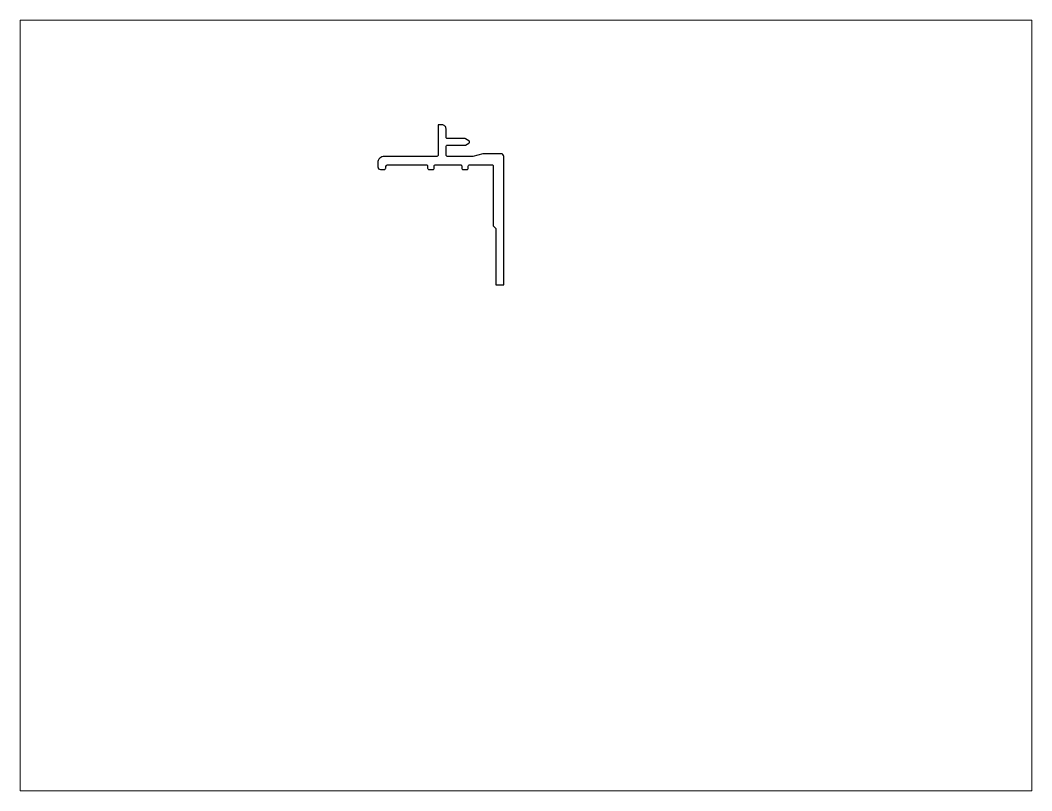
# Paper-space layout 'Layout1' of a CAD drawing. Extents: x 27 to 240, y 20 to 183.
# The model-space entities are those that its viewports show. They can reach past a viewport. Long polylines and large blocks are cut down to what shows.
import ezdxf

# ---------------------------------------------------------------- set-up
doc = ezdxf.new("R2010")
doc.units = 0
doc.header["$LTSCALE"] = 15
doc.layers.get('0').update_dxf_attribs({"linetype": 'CONTINUOUS'})

msp = doc.modelspace()

# ---------------------------------------------------------------- linework, layer by layer
msp.add_lwpolyline([(167.34, 229.59, 0.065511), (167.46, 229.64), (168.76, 230.39, 0.267926), (169.01, 230.83, 0.26799), (168.76, 231.26), (167.46, 232.01, 0.06547), (167.34, 232.06, 0.065701), (167.21, 232.08), (160.51, 232.08, -0.19891), (160.16, 232.22, -0.198914), (160.01, 232.58), (160.01, 235.83, 0.198913), (159.57, 236.89, 0.198907), (158.51, 237.33), (157.01, 237.33), (157.01, 225.83, -0.198884), (156.86, 225.47, -0.19888), (156.51, 225.33), (136.51, 225.33, 0.198911), (134.74, 224.6, 0.198913), (134.01, 222.83), (134.01, 221.33, 0.198914), (134.3, 220.62, 0.19891), (135.01, 220.33), (136.51, 220.33, 0.198911), (136.86, 220.47, 0.198912), (137.01, 220.83), (137.01, 221.13, -0.198918), (137.3, 221.84, -0.198907), (138.01, 222.13), (152.51, 222.13, -0.199099), (152.86, 221.98, -0.1986), (153.01, 221.63), (153.01, 220.83, 0.198915), (153.16, 220.47, 0.198909), (153.51, 220.33), (155.01, 220.33, 0.198909), (155.36, 220.47, 0.198917), (155.51, 220.83), (155.51, 221.63, -0.198915), (155.66, 221.98, -0.198908), (156.01, 222.13), (165.51, 222.13, -0.19895), (165.86, 221.98, -0.198847), (166.01, 221.63), (166.01, 220.83, 0.198915), (166.16, 220.47, 0.198909), (166.51, 220.33), (168.01, 220.33, 0.198909), (168.36, 220.47, 0.198917), (168.51, 220.83), (168.51, 221.63, -0.198915), (168.66, 221.98, -0.198909), (169.01, 222.13), (177.51, 222.13, -0.198954), (177.86, 221.98, -0.198842), (178.01, 221.63), (178.01, 198.83), (179.01, 197.83), (179.01, 176.33), (182.01, 176.33), (182.01, 225.33, 0.19891), (181.72, 226.03, 0.198908), (181.01, 226.33), (174.01, 226.33), (170.28, 225.33), (160.51, 225.33, -0.198911), (160.16, 225.47, -0.198913), (160.01, 225.83), (160.01, 229.08, -0.198915), (160.16, 229.43, -0.19891), (160.51, 229.58), (167.21, 229.58, 0.065563)], format="xyb", close=True)

psp = doc.layouts.get("Layout1")

# ---------------------------------------------------------------- viewports
at = {"layer": '0', "color": 0, "linetype": 'BYBLOCK', "ltscale": 0.05}
psp.add_viewport(center=(133.35, 101.6), size=(213.36, 162.56), view_center_point=(190.51, 130.3), view_height=293.8955, dxfattribs=at)

doc.saveas('drawing.dxf')
